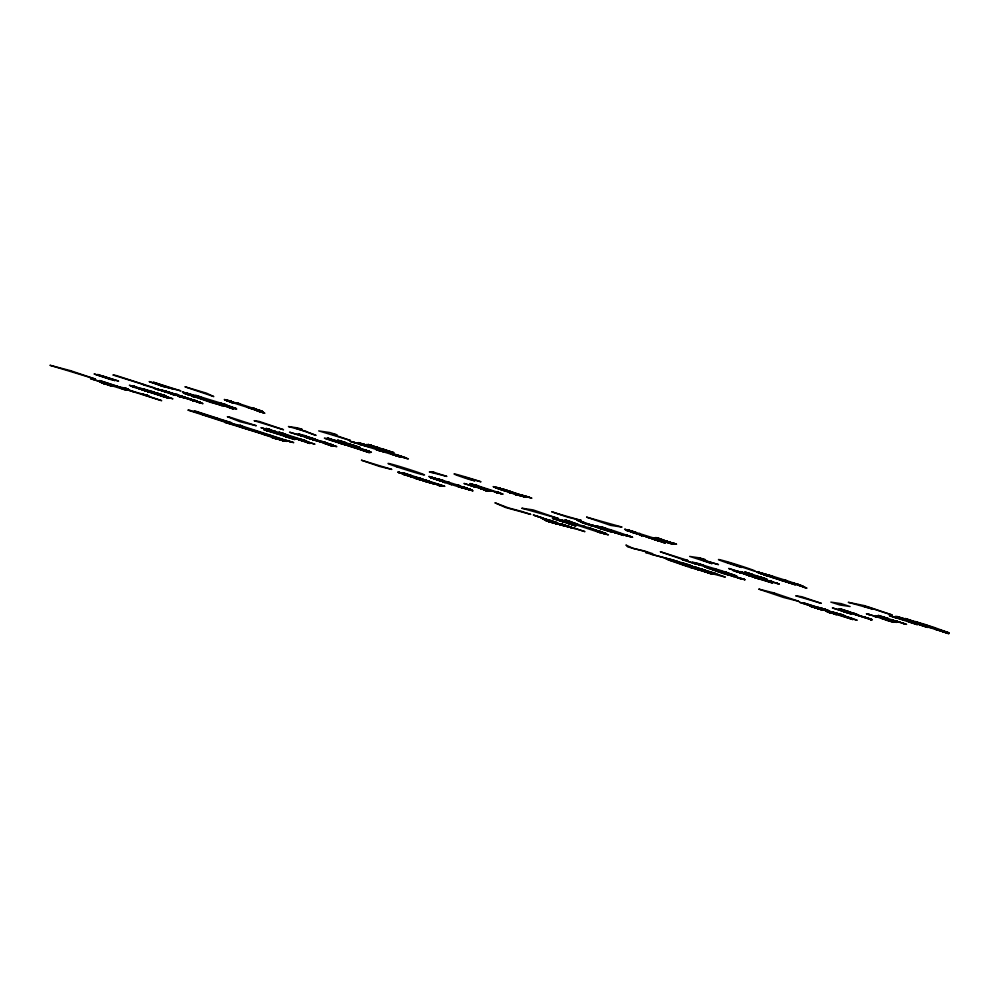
<?xml version="1.0" encoding="UTF-8"?>
<svg xmlns="http://www.w3.org/2000/svg" width="999" height="999" viewBox="0 0 999 999"><rect width="100%" height="100%" fill="white"/><g stroke="black" fill="none" stroke-linecap="round" stroke-linejoin="round"><path stroke-width="1.5" d="M477.185 486.538L475.911 486.176C479.807 487.337 471.965 484.84 475.661 486.038M715.858 568.881L714.61 568.668M554.045 523.089L551.61 522.215L556.793 523.826M302.834 440.547L314.947 444.218L302.672 440.334M573.938 524.687L574.662 524.937L568.656 523.089L575.387 525.074L570.129 523.301L572.577 524.075M489.123 490.159L477.697 486.588L485.814 488.961M294.518 438.598L296.316 439.21L288.361 436.65M655.581 539.647L650.449 538.086L659.203 541.196M770.291 576.161L773.201 576.972L769.829 575.923M283.479 440.509L280.894 439.498M585.364 523.326L582.567 522.415M885.888 618.269L882.929 617.27M928.146 627.185L938.523 630.232C927.547 627.16 949.35 633.116 933.328 628.109L936.862 629.158L921.89 625.124L925.174 626.236M799.637 585.464L804.919 587.424L804.183 587.25M760.813 572.764L765.734 574.45M704.283 571.341L712.15 573.588L708.691 572.489M468.831 488.986L470.404 489.473L458.828 485.589L459.902 485.926M842.319 609.502L849.812 612.2M572.015 524.737L576.011 526.048L552.385 518.419L567.257 522.702L560.339 520.516M545.217 519.193L541.458 518.019L548.863 520.479L544.28 519.143M161.463 395.005L157.979 393.893M598.913 531.156L602.085 532.155L593.169 529.37L605.669 533.828L602.347 532.704M820.216 608.166L803.071 602.734L829.395 611.188L824.912 609.627L826.872 610.364M140.884 389.123L149.738 392.045L136.763 387.937L146.89 391.208M564.522 521.965L562.662 521.366M819.48 609.228L810.364 606.268L814.697 607.554C798.938 602.047 824.999 610.614 811.25 606.243M522.077 495.242L525.699 496.378C522.027 494.955 526.598 496.441 524.525 495.891M754.782 576.51L749.912 575.274L762 578.995L761.226 578.733M551.573 521.628L552.922 522.165M673.176 560.801L665.509 558.491L684.265 565.147L683.616 564.897C687.911 566.021 677.384 562.787 683.141 564.61M556.418 523.426L552.809 522.34L554.158 522.914M849.575 612.399L865.846 617.769L850.349 612.325M558.903 524.125L563.124 525.561L559.727 524.35M199.138 402.023L190.747 399.076M770.629 575.911L765.384 574.637L781.63 579.857M464.21 487.3L466.658 488.199M158.566 394.568L156.443 393.981L161.501 395.567L159.103 394.842M177.61 395.03L180.869 396.241L178.247 395.442M713.823 569.33L718.518 570.978L699.687 564.997M514.647 494.193C519.855 495.829 513.986 493.581 515.047 494.23M144.88 385.015L143.169 384.765L154.795 388.261A28.447 0.987 17.5 0 0 155.494 388.249L116.458 375.612A28.447 0.987 17.5 0 0 114.46 375.199L112.912 374.975L144.942 384.977M343.519 442.282L341.196 441.321L345.417 442.619L337.475 440.097L343.943 442.045M340.609 442.882L349.975 445.217L348.139 444.53M488.211 489.96L491.121 490.909L486.138 489.36L488.761 490.259M220.866 404.757L212.138 402.048L229.957 407.43M565.734 521.253L574.163 523.726L567.569 521.565L569.18 522.152M525.312 496.416L526.348 496.715L522.127 495.492L526.873 497.09L524.038 496.403L524.7 496.615M761.201 578.571L763.124 579.158M559.078 514.085L581.393 520.491L567.732 517.207L551.71 511.775L559.103 514.123M682.292 559.665L687.886 560.427L660.289 551.735L695.841 564.023L682.317 559.715M279.533 433.666L276.411 432.542L279.545 433.329M99.326 375.624L94.081 373.951L110.14 379.383L115.072 380.607L102.885 376.198L118.606 381.118L97.615 374.475L109.803 378.933L99.351 375.674M428.459 481.356L431.093 482.117L426.223 480.544M283.654 434.565L287.1 435.664L280.269 433.504M748.251 573.626L751.473 574.837L746.29 573.426M435.851 479.07L437.013 479.383L434.565 478.671M742.07 572.402L739.947 571.578L745.092 573.214L737.874 571.378L746.765 574.537L743.431 573.513L746.203 574.125M128.197 390.209L124.326 389.036L130.045 390.259L123.414 388.136L127.897 389.348L126.261 388.848M168.681 391.97L172.178 393.306L168.219 392.02M248.102 407.367L249.026 407.692L246.703 406.98L252.235 408.891L249.725 408.054M848.101 611.588L845.591 610.614L850.161 612.087L843.905 610.327L845.191 610.751M281.318 439.535L241.933 426.76L239.822 426.136L242.607 427.21L224.75 422.315L264.66 434.727M253.384 408.179L255.794 408.991L252.51 408.054L260.514 410.714L236.251 402.709L237.575 403.259M541.458 517.919L544.005 518.706M469.842 489.435L466.645 488.548L467.744 488.948M458.379 485.227L459.428 485.626L441.57 480.019L443.968 480.781M696.765 568.531L695.304 568.219L696.89 568.781M431.268 477.26L428.833 476.436L436.338 478.883L433.279 477.747L435.701 478.558M834.277 612.699L835.351 612.999M846.365 612.437L845.366 612.187L846.628 612.587M358.703 444.068L360.389 444.592L358.579 444.093M125.175 388.786C124.75 389.061 131.918 390.996 125.237 389.086L134.465 392.033L132.842 391.483M725.286 572.727L723.863 572.227L734.864 576.011L727.634 573.813L728.433 574.05M296.241 438.873L291.109 437.4L299.2 439.56L287.412 435.989L295.492 438.923M628.92 530.656L628.196 530.382M573.726 528.134C578.196 529.77 563.349 524.887 571.79 527.872L570.541 527.497M564.035 525.399L568.443 526.835M410.052 475.399L411.95 475.949L409.365 475.124M487.837 490.447L481.418 488.424L485.089 489.51M342.158 442.869L340.859 442.507M116.933 386.001L117.707 386.351L99.6 380.544L125.637 389.298M743.231 572.839L755.768 576.673L752.771 575.636L754.657 576.186M348.102 444.455L344.118 443.119L349.213 444.692M574.7 528.384L573.438 527.934L584.939 531.63L563.399 524.762L564.947 525.162M147.303 390.259L152.173 392.27L147.365 390.896C148.814 389.922 138.024 387.924 143.406 389.135M555.968 523.351L555.207 523.164M708.703 573.014L712.125 574.175L695.167 568.606L704.982 570.879M413.986 476.785L414.56 477.023C408.404 475.287 421.953 479.37 415.459 477.297M515.784 494.592L524.175 496.79L503.259 490.072L504.707 490.571M889.797 620.004L889.185 619.742C898.426 622.639 894.068 620.804 895.928 621.665M391.208 452.922L402.085 456.568L398.763 455.532M416.695 478.746L418.094 479.058L415.434 478.396L419.842 479.82L418.968 479.458M831.131 611.788L833.129 612.387M739.385 572.265L738.511 571.977L741.957 573.001L735.626 571.128L737.811 571.803M217.807 404.008L222.477 405.407L221.778 405.157M308.991 438.111L312.587 439.135L310.714 438.561M253.534 408.379L255.107 408.816M568.781 521.203L570.204 521.528L565.496 520.067L577.809 524.213L570.916 522.34M156.381 389.086L157.667 389.598L154.458 388.486L169.793 392.932L157.343 389.036L163.249 390.896M313.137 438.536L315.672 439.348L309.877 437.787L317.42 440.222L305.132 436.6L314.323 439.597L310.552 438.436M844.605 610.651L845.154 610.839M886.3 619.73L885.189 619.405L890.946 621.266L871.553 615.184M750.037 575.112L748.076 574.413L751.073 575.486M258.017 410.614L256.543 410.189L259.678 411.388M500.699 489.123L496.116 487.887L502.16 489.71L498.576 488.786M657.717 539.622L658.104 539.81M144.38 389.448L146.204 390.109L145.542 389.922M741.445 578.583L745.129 579.832L737.637 577.559L742.719 578.945M661.488 541.158C646.765 535.951 666.458 542.544 659.19 540.272M832.854 612.35L835.239 613.149L830.956 611.912L852.122 618.443L835.526 612.999M549.3 521.091L544.917 519.83L548.913 521.041M852.072 613.061L844.405 610.751L850.511 613.149L847.427 612.3M592.419 525.124L602.422 528.334L589.035 524.388C586.763 523.763 598.776 527.872 601.86 529.195L600.349 528.733L610.876 531.818L586.388 523.926M824.537 609.69L820.766 608.678L837.174 613.561L836.338 613.274M566.146 525.736L568.481 526.436L561.663 524.163L564.885 524.999M843.231 610.327L839.922 609.378L845.166 611.263L838.86 609.39L840.471 610.052M567.307 526.348L570.479 527.347M224.425 404.32L219.83 403.109L225.674 404.595L195.604 395.342L197.502 395.991M286.501 434.84L284.453 434.278M892.981 621.153L891.583 620.629L892.944 621.166C877.334 615.459 904.257 625.998 894.205 621.003L892.794 620.529L898.638 622.34L895.254 621.253M404.92 457.842L408.404 458.903L397.265 455.819M485.901 489.872L484.365 489.46L488.948 490.971L479.995 488.111L486.501 490.284L480.806 488.461L481.406 488.673M444.255 482.33L444.905 482.492L442.532 481.718L445.392 482.455L438.998 480.432C448.651 483.379 430.207 477.709 437.724 479.882M659.24 540.484L662.612 541.346L660.152 540.571M549.15 520.891L543.244 519.23L549.687 520.904L548.389 520.479M820.466 608.054L819.867 607.842L822.851 608.728L819.742 607.679L829.582 610.938L828.521 610.639M505.531 490.509L503.946 490.047L507.617 491.246L502.784 489.61L509.253 491.52L504.895 490.034L505.993 490.484M458.279 485.364C453.446 484.028 462.45 486.463 460.002 485.889M367.257 446.116L364.123 445.005L366.396 445.716M479.957 487.5L478.096 486.925M736.051 570.941L728.671 568.468L749.05 574.812M745.341 574.275L746.74 574.675M274.063 437.824L272.902 437.537L278.296 439.223L265.222 435.089M796.84 584.028L798.8 584.615L798.014 584.427M199.75 402.572L194.867 401.061L201.923 403.184L199.088 402.572M329.47 438.898L335.926 440.859L327.934 438.161L329.27 438.524M154.333 392.033L133.978 386.513M497.152 488.299L504.07 490.534L502.447 490.059M436.925 479.745L438.161 480.144M473.002 484.765L470.991 484.078L477.01 485.876L469.93 483.553L477.522 485.826C470.254 483.379 483.991 488.136 476.523 485.389L499.787 492.932L495.841 491.77L498.326 492.457M406.343 475.037L417.27 478.246L414.797 477.497M135.452 387.387L131.518 386.263L132.467 386.576M147.74 391.67L160.864 395.592L157.53 394.493M366.633 445.067L368.082 445.467M366.221 451.086L366.645 451.286M168.082 392.507L175.712 395.417L171.016 393.818L174.937 394.368L171.84 393.294L177.884 394.78L185.414 397.827L182.442 396.978L185.252 397.939L183.629 397.44M614.198 532.13L617.557 533.204L612.649 531.668C621.378 534.59 606.668 529.77 611.363 531.381M701.435 565.134L692.22 562.15L693.893 562.774M310.077 438.773C313.424 439.91 304.021 436.888 305.394 437.262M499.675 488.761L500.412 488.986L497.34 488.249M440.796 479.995L435.114 478.396M398.726 472.415C394.43 471.191 408.666 475.037 404.857 474.225L411.263 476.198L407.654 475.024L409.228 475.424M563.898 521.278L568.656 522.827L566.995 522.377C572.939 524.425 554.233 518.156 563.586 521.341M365.547 444.892L358.254 442.594L391.358 452.809L386.176 451.323L390.497 452.784M498.838 488.099L497.227 487.537L505.157 489.997M582.267 522.265L584.415 522.889L579.295 521.253L586.188 523.626M351.198 445.641L350.137 445.392L354.982 447.028L348.663 445.079L362.125 449.075L361.276 448.926M406.805 475.087L398.601 472.502L403.671 474.001L399.725 472.777M542.007 517.944L543.131 518.231L539.822 517.145L541.396 517.607L540.709 517.382M168.781 392.37L164.535 390.809L166.87 391.82M664.984 541.52L662.886 540.784M883.828 618.156L875.174 615.921L878.833 616.97M508.928 492.345L509.677 492.507L509.053 492.257M571.628 523.701L575.074 524.837L573.426 524.275M600.387 532.005C594.792 530.244 609.914 535.114 599.75 531.618M343.569 444.205L344.78 444.518L337.612 442.12M268.943 429.408L270.617 429.77L266.034 428.384L288.087 435.814L282.567 433.778L287.575 435.289L285.052 434.615L286.638 434.977M270.155 435.514L231.568 423.551L241.558 425.711L242.357 425.999L239.872 425.324L286.076 440.284C284.078 439.373 293.519 442.732 290.209 441.708M520.329 495.591L518.331 494.992L519.98 495.529M431.243 482.654L434.053 483.553L430.644 482.38L437 484.403L436.226 484.14M667.357 541.77L668.506 542.22L663.186 540.771M537.862 516.545L540.434 517.357M275.437 432.43L273.451 431.705L281.98 434.69L279.021 433.716M507.23 490.746L508.229 491.046M561.426 524.413L562.799 524.762M547.702 520.791L546.441 520.404L550.449 521.903L545.841 520.579L554.045 523.189M258.741 410.801L259.815 411.076L255.195 409.553L258.429 410.302M160.34 395.629L161.051 395.929M416.121 478.471L403.571 474.475L406.518 475.324M700.749 569.455L694.305 567.669L705.032 570.429L700.037 568.893L701.023 569.23M229.82 401.074L232.942 402.06L228.858 400.624L231.356 401.373L230.532 401.136M250.749 408.366L248.476 407.592M256.718 410.102L258.304 410.864C253.821 409.415 265.834 413.424 258.441 410.989L258.928 411.138M229.932 401.798L251.211 408.566M653.733 539.06L654.545 539.635L646.778 536.913M338.736 441.258L343.356 442.769L340.572 441.783M497.977 488.161C502.26 489.51 496.316 487.612 498.226 488.311M434.39 478.833L435.502 479.083M466.208 488.074L464.373 487.512M582.854 526.023L585.439 526.785L582.342 525.936M713.661 569.705L714.41 570.154L712.399 569.505L726.211 573.251L717.607 570.104L716.932 569.967L719.317 570.829L715.559 569.78L720.803 571.54L706.643 567.719L724.65 574.038L736.088 576.773C731.468 575.449 749.225 580.894 743.293 579.02M740.134 578.683L741.32 578.995L715.434 570.654L729.295 575.012L723.825 573.014M162.25 395.129L172.902 398.838L155.295 392.969L166.184 396.116L160.814 394.393L165.135 395.629L164.111 395.254L156.219 392.882L168.294 397.54M498.538 488.586L498.201 488.461M767.806 575.362L757.217 572.265L767.507 575.012L766.383 574.7M757.442 578.458L772.776 583.079L760.289 578.933L764.585 580.157L760.664 578.908L761.463 579.133M841.42 610.426L838.173 609.427L842.794 610.913L832.367 607.929L850.311 613.598L849.649 613.473M182.555 396.615L181.518 396.328L188.112 398.339L184.315 397.19M93.619 379.608L107.555 384.315L102.647 382.854L106.031 383.978L105.057 383.741M436.688 478.858L431.993 477.385L432.992 477.709M663.299 542.42L659.115 540.958M899.824 618.319L899.175 618.156L904.869 620.317L891.895 616.308L893.044 616.658M894.542 621.39L890.184 619.929L893.705 621.028M230.619 401.698L229.308 401.286M158.204 394.543L156.194 394.043L158.029 394.33M306.705 436.351L298.102 433.753L305.781 436.6L300.949 434.977L303.659 435.976M324.712 442.457L328.496 443.631L315.197 439.61L325.786 442.532L322.202 441.57L324.413 442.295M486.038 490.571L486.838 490.821L484.34 489.997L488.236 491.108L473.501 486.263M433.903 478.546C446.428 482.567 423.626 475.324 433.578 478.484M400.487 472.964L397.902 472.077L401.86 473.264L399.188 472.315L400.237 472.727M765.721 574.949L764.048 574.4M542.557 518.219C538.061 516.745 547.789 519.78 542.27 518.081M147.914 391.046L140.871 388.561L145.879 390.134L143.731 389.548L144.843 389.847M474.762 486.213C478.683 487.425 469.305 484.428 473.301 485.801M501.336 493.781L502.472 494.093L499.25 493.081M432.08 477.959L429.782 477.222L432.579 478.059M405.332 474.775L404.832 474.65C411.051 476.648 400.025 473.251 405.631 475.037M738.199 572.265L735.938 571.54M842.607 610.714L843.593 610.988L841.183 610.264M255.794 409.14L256.606 409.428M398.501 455.519C392.157 453.708 411.463 459.827 399.975 456.118L405.744 457.792L400.774 456.281M99.213 381.431L114.748 386.076M502.372 490.084L515.347 494.418M682.255 564.073L681.505 563.886L685.664 565.297L683.741 564.722M847.09 611.975C842.794 610.576 853.296 613.861 848.825 612.487M179.82 396.64L185.152 398.027L178.434 396.303L179.995 396.853M133.516 386.838L165.322 397.277L161.576 395.941L163.649 396.591M168.469 397.652L169.343 397.989L162.213 395.879L169.493 398.214L162.987 396.278L167.532 397.889L165.11 397.103M362.325 449.962L362.974 450.124L347.44 445.542L369.48 452.709L361.288 449.837L367.994 451.748L364.672 450.774L365.622 451.086M474.687 486.725L473.801 486.401M631.156 531.181L631.043 531.093M224.263 404.408L236.313 408.566L235.289 408.254M217.507 403.384C205.494 399.987 232.055 408.429 216.209 403.596L218.344 404.383L188.636 394.493L191.845 395.554L190.372 395.117M132.979 386.988L135.215 387.612M369.218 451.773L369.867 451.935L363.524 449.887L365.297 450.424M573.426 524.625L574.175 524.825L570.329 523.538M678.858 562.362L690.446 565.334L687.986 564.572M846.653 611.713C841.895 610.127 855.394 616.008 850.361 613.698M192.982 396.266L191.608 395.916L196.154 397.365L191.721 396.141L192.832 396.553M352.01 445.504L350.924 445.242L369.443 451.386L368.519 451.111M360.914 448.938L355.244 447.327C349.775 445.504 363.386 449.637 362.687 449.725L354.021 447.227L359.265 448.863M309.615 438.686C315.359 440.821 303.684 436.538 311.651 439.198M282.655 433.291L283.316 433.466L278.796 432.105L306.905 441.121L301.198 439.398L302.772 439.872M603.109 527.41C608.878 529.333 609.178 529.22 614.76 531.068L632.092 537.037L628.583 535.889M227.984 400.861L224.75 399.875L229.433 401.136M495.317 491.983L501.56 493.768M745.254 573.813L744.605 573.638L747.751 574.7M198.339 402.247L197.627 402.085L200.012 402.909M496.565 491.895L500.099 492.907L498.613 492.495M432.28 478.071L433.254 478.346M636.351 533.528L636.962 533.691L629.395 531.181M464.735 487.512L465.309 487.624M765.659 575.224L764.06 574.8L767.707 575.911L763.611 574.75L784.365 581.281L780.968 580.069C786.9 582.005 778.721 579.07 781.518 580.132M709.165 572.964L707.454 572.502L725.324 577.11L713.511 572.714L712.687 572.489L715.122 573.414L710.726 572.102L717.02 574.313L706.455 571.59L708.303 572.265M844.979 611.438L848.513 612.762L847.289 612.387M229.832 407.167L229.046 406.955L233.017 408.291L211.101 402.522L183.441 392.882L188.349 394.23L186.214 393.444M487.849 490.072C473.651 485.564 493.931 492.195 485.726 489.61M464.81 487.637L462.749 486.975L465.284 487.762M468.019 488.798L472.077 490.234L471.016 489.897M605.419 534.178L606.068 534.353L602.147 533.004L608.416 534.865L598.476 531.668L601.623 532.542M746.902 572.839L745.379 572.365L747.714 573.076M537.599 516.408L538.399 516.67L533.279 514.985L546.715 519.517L543.643 518.668M183.017 397.315C184.603 398.364 178.459 395.654 182.792 397.177M359.066 448.688L359.815 448.888L357.692 448.301L358.703 448.626M300.512 440.347C293.943 438.361 306.393 442.008 301.086 440.347M663.186 539.935L663.836 540.122L661.825 539.597L675.624 544.13L665.309 540.809L667.257 541.47M646.403 536.725L645.354 536.451L648.401 537.287L632.392 532.43L636.301 533.578M469.717 489.335L471.978 490.084L469.155 489.26M467.644 488.948L469.742 489.635L466.158 488.511L470.541 489.972L469.08 489.51M608.641 529.72L613.423 531.131L608.803 530.019M613.436 531.768L612.774 531.593L614.397 532.08M785.639 580.207L785.014 580.044L801.573 585.651L800.599 585.389M566.608 526.111L567.157 526.386M912.674 622.764L913.473 622.976L909.165 621.728L910.376 622.065M192.607 395.554L202.909 399.026L200.15 398.064L201.074 398.439M666.121 541.271L665.459 541.096L669.755 542.307L667.082 541.583M619.255 533.416L618.556 533.166L621.79 533.99L620.516 533.766M591.445 528.608L592.132 528.808L588.011 527.46L590.072 528.134M753.92 576.161L753.196 575.961L754.857 576.473M569.305 527.072L572.315 527.934L569.23 526.885M725.299 572.577L721.79 571.49L736.163 576.136L723.738 572.739L727.309 574.013L724.6 573.139M370.804 445.379L367.944 444.38L394.043 452.684L385.602 450.137C391.895 452.422 379.058 447.964 382.879 449.375M373.638 446.903L369.218 445.616L374.55 447.377L368.943 445.616M336.326 440.721L335.552 440.509L339.997 441.895L327.222 438.161L330.457 439.285M522.889 496.241C529.645 498.426 520.279 495.217 522.552 496.266M649.5 537.749L647.215 537.137L649.625 537.887M434.777 478.658C428.159 476.436 430.219 477.197 433.803 478.284M428.184 481.93L434.09 484.14L430.457 482.654M552.559 522.589L555.956 523.676L553.259 522.852M230.17 401.923L231.631 402.073L229.782 401.511M251.286 408.304L256.094 409.765L251.935 408.429L253.496 408.991M259.365 411.338L262.862 412.512L258.966 411.476M168.519 392.182L169.643 392.482L161.488 389.96L166.209 391.67M627.534 530.444L625.424 529.907L634.59 532.854L625.736 530.144L629.095 531.143M565.559 520.292L568.119 521.091M751.822 574.525C756.743 575.799 744.642 572.39 748.888 573.763M550.424 520.966L551.685 521.49M228.546 401.161L225.949 400.387M232.792 402.759L226.511 400.474M327.522 444.18L332.792 446.228L328.396 444.705L332.679 445.966L331.281 445.504M409.777 475.649L411.725 475.974M552.147 521.678L554.87 522.602L552.647 521.878M886.375 620.167L887.199 620.379L885.451 619.904L893.68 622.34L885.289 619.517M226.461 400.237L228.459 400.861L224.288 399.513L228.222 400.636M373.127 447.302L384.028 450.287L377.272 448.076L382.417 449.65M436.563 479.32L437.712 479.67L435.951 479.133M592.494 525.349L579.108 520.691C588.886 523.988 567.657 517.307 581.468 521.703M610.564 531.168C608.066 530.494 615.384 532.629 612.25 531.743M415.047 477.41L417.907 478.334L412.862 476.685L413.873 476.973M442.644 485.551L424.313 479.732L426.923 480.581L425.811 480.282M602.047 532.367L604.607 533.029L601.41 532.055L606.018 533.566L601.323 532.192M761.775 579.095L762.549 579.308L761.001 578.796M546.628 519.592L547.44 519.805L544.293 518.856M549.762 521.066L543.181 518.881L543.881 519.118M831.093 612.1L829.145 611.538L853.009 619.58L833.428 613.511L836.188 614.46L834.115 613.886M258.516 410.127L257.43 409.815L263.399 411.975L258.229 410.289M155.969 388.886L173.539 394.68L172.44 394.243M339.435 441.908L338.574 441.658L341.421 442.569M505.007 490.609L507.417 491.296M145.454 395.142L146.241 395.354C134.64 391.945 151.186 396.853 144.118 394.905L161.676 400.674L117.67 386.8M437.587 479.882L432.867 478.434L433.728 478.633M437.924 480.032L437.325 479.72M744.979 572.951L744.18 572.727L748.164 574.025M747.377 575.049L752.272 576.698L746.64 574.762M565.184 525.586C566.97 526.073 561.201 524.188 565.059 525.424M842.145 610.963L841.895 610.426C837.012 608.878 842.382 610.789 841.608 610.439M259.515 410.614C250.986 407.879 268.356 413.261 260.102 410.776M339.672 442.357L336.276 441.496L343.718 443.693L342.707 443.381M157.043 394.018L156.269 393.793L159.615 394.817L146.241 390.746M488.386 490.434L489.035 490.621L488.012 490.209M485.739 490.209L481.143 488.798M655.007 539.36L654.245 539.148L660.963 541.271L655.956 539.585L656.867 539.872M283.841 434.028C274.213 431.081 287.899 435.314 281.768 433.029M277.909 433.241C287.275 436.263 268.631 430.282 274.887 432.317M438.111 480.032L439.21 480.382L438.436 480.169M627.322 535.389C629.595 536.038 623.751 534.178 627.222 535.239M411.288 476.598L413.673 477.385L407.967 475.512M746.69 572.639L744.655 571.965L751.972 574.3L747.19 572.852M273.926 437.949L272.939 437.662L276.149 438.861L271.828 437.487L283.953 441.009L277.635 438.873L282.692 440.509M572.115 524.675L574.462 525.437L567.132 522.989L571.066 524.025L570.317 523.763M760.276 578.721L753.895 575.811M553.496 522.539L555.619 523.176M230.095 401.348L227.897 400.699L228.659 400.961M352.185 445.304L353.072 445.566L351.586 444.967M507.917 490.796L506.568 490.222L527.185 497.352L522.902 495.966L524.125 496.403M500.012 489.26L500.961 489.572M662.861 540.109L661.176 539.585L663.761 540.409L658.953 538.936L661.625 539.847M93.357 379.583L90.422 378.609L98.501 380.969M742.994 572.477L745.554 573.301M547.814 520.367L546.503 519.992M883.615 617.27L882.979 617.082L885.564 617.944M549.213 521.49L546.441 520.679L547.115 520.904M699.75 564.897C693.431 563.161 704.47 566.271 699.263 564.622M875.848 616.296L874.799 615.908L876.735 616.533M732.866 575.624L728.895 574.525L732.567 575.836M185.752 393.831C178.846 391.608 189.435 394.917 186.526 393.906M303.796 436.113L304.47 436.301L303.421 435.939M796.815 584.19L793.206 583.116L803.159 586.376L796.128 584.078L797.514 584.465M625.661 535.439L630.219 536.625M407.742 474.912L408.254 475.024M437.225 484.403L437.962 484.615L431.518 482.48L438.486 484.54L437.337 484.215M553.521 521.928L556.218 522.852L552.534 521.703M551.198 521.778L550.212 521.54L553.796 522.564L549.949 521.203L552.934 521.928M549.363 520.866L550.374 521.216L546.815 520.541L548.001 521.066M844.555 611.688L847.714 612.712L843.343 611.251L851.772 613.349L847.664 612.062L848.263 612.275M230.557 408.116L232.118 408.541L227.485 406.98L234.191 408.916L232.567 408.341M343.544 442.669L354.17 445.766L350.262 444.418L352.347 445.092M475.561 486.6L478.646 487.549L474.762 486.351M239.822 426.623L237.837 425.999L282.317 440.159L286.938 441.408L281.518 439.373L293.731 442.632L288.961 441.046L289.623 441.608M761.151 578.97L757.642 577.884L760.127 578.533M548.663 520.916L544.53 519.505L546.166 519.805M842.02 609.465L840.858 609.09L845.716 610.689M675.386 561.101C678.845 561.987 670.541 559.877 675.187 561.338L668.406 559.14L673.051 560.676M830.756 612.499C833.341 613.211 826.785 611.263 829.582 612.175M261.001 411.875L264.872 413.249L257.068 410.801L258.341 411.151M343.718 443.469L344.667 443.743L337.974 441.608L341.134 442.532M133.666 386.338L132.817 386.089L142.358 389.285C134.703 387.05 145.979 390.484 144.905 390.272L145.517 390.484M657.742 540.596L655.444 539.835L657.23 540.384M759.702 573.126L758.903 572.889L766.558 575.287L760.926 573.726L762.037 574.113M767.12 575.599L769.205 576.286L766.258 575.337M568.556 522.04L572.002 523.126L569.905 522.315M750.311 575.911L751.26 576.148L736.013 571.353L738.124 571.977M699.899 564.635L701.785 565.109L693.781 562.587M864.285 616.97L871.278 619.23L870.479 619.005M258.204 410.077C263.636 411.688 253.284 408.678 257.767 410.089M253.796 409.19C250.349 408.454 255.532 409.902 260.177 411.825M221.716 404.82C218.694 404.021 228.796 407.105 222.677 405.369L234.49 408.216M475.711 486.301L474.525 485.914L481.331 488.061L477.959 486.838M487.112 490.072L484.84 489.473M803.92 587.287L806.967 588.149L787.412 581.705L791.295 582.829M407.467 474.887L405.507 474.225L408.341 475.149M748.351 575.399L746.802 574.9L758.179 578.159L752.309 576.411L755.044 577.31M409.353 475.849L410.139 476.086L409.39 475.749M411.476 476.723L405.656 474.637L409.091 475.711M674.937 560.876L672.552 560.139L677.472 561.563L670.779 559.44L687.911 564.472M220.18 404.845L218.082 404.183M521.728 495.079L529.145 497.202M197.477 401.935L199.051 402.422M657.866 539.423C655.107 538.611 661.213 540.534 658.353 539.685M473.451 486.113L476.473 487.012L472.39 485.676L476.998 487.075L475.911 486.763M143.681 389.36L144.568 389.622M311.763 439.073L313.311 439.572L305.844 437.362M328.509 444.43L329.445 444.68L316.171 440.696M766.495 575.461L761.163 573.688M582.642 522.502L580.806 521.94L587.424 524.15L582.817 522.839L585.864 523.701M630.881 536.775L632.654 537.337L629.12 536.188M463.049 487.799L462.437 487.624L463.548 487.974M760.851 578.821L762.861 579.52L762.075 579.245M564.223 521.253L569.28 522.839L567.857 522.402M567.807 522.277L563.199 520.866L568.681 522.527L559.452 519.492L568.419 522.29L565.584 521.416M271.878 436.201L240.309 427.035M279.857 438.798L269.118 435.264L270.304 435.651M551.46 521.74L550.486 521.478L551.96 522.002M548.763 521.216L550.961 521.878L548.364 521.041M840.259 610.027L840.896 610.214M825.511 610.501L824.899 610.289L829.657 611.937M834.09 613.798L827.135 611.7L831.018 612.774L829.869 612.375M229.857 401.673L231.706 402.235L228.584 401.286L233.279 402.959L232.617 402.747M372.627 446.341C368.893 445.304 385.289 450.412 374.413 447.09M368.581 446.091L370.117 446.528L365.509 445.017M231.88 407.38L230.769 407.043L234.99 408.254L228.122 406.056L236.751 409.016L230.357 407.03M232.118 408.404L233.204 408.728L230.944 407.967M348.114 444.18L343.319 442.532M477.285 486.675C476.223 486.513 482.979 488.723 477.322 486.813M475.849 486.875L477.035 487.262L475.174 486.713M761.076 573.276L758.803 572.627L761.475 573.676M771.752 576.997L773.451 577.559L769.467 576.273C773.763 577.497 764.422 574.65 769.455 576.036L767.869 575.486M585.164 523.376L581.805 522.427L585.976 523.676M626.873 535.551C624.837 535.064 633.441 537.787 627.21 535.714M912.649 621.378L910.564 620.766L919.854 624L911.313 621.44M923.138 625.911L921.328 625.324L927.884 627.434L923.151 626.011C924.525 625.911 911.8 622.489 920.466 624.825L915.871 623.326L919.567 624.4L918.593 624.063M761.088 578.608C758.091 577.722 768.006 580.719 762.999 579.02L777.522 583.478L754.382 576.473M748.401 575.337L749.337 575.624M881.618 617.532L877.971 616.371M697.752 568.756L699.824 569.43L696.465 568.356M258.029 409.877L259.915 410.464L259.178 410.327M256.306 410.339L254.458 409.79L256.843 410.552M502.497 489.335L503.921 489.672L493.131 486.6L501.798 489.26L495.417 487.237L497.477 487.949M497.24 488.124L498.951 488.536M303.384 430.681L288.449 426.536L297.702 427.909L302.185 429.358L296.765 428.559L316.121 435.314A39.698 1.386 17.5 0 1 315.347 435.252L306.006 431.506M656.867 537.999L662.537 539.685M163.699 391.308L167.133 392.245L164.835 391.508M497.827 492.719L497.065 492.495L499.213 493.181L497.964 492.807M303.921 435.801L306.83 436.763L301.136 435.302M326.685 443.681L328.209 444.155L324.101 442.869L336.838 446.628L321.853 442.095L323.002 442.27C320.879 441.408 308.154 438.686 316.183 440.571C321.715 442.182 312.587 439.398 315.484 440.334M785.389 581.53L795.429 584.865L787.437 582.217M947.015 632.642L948.95 633.204L941.582 631.056M892.919 616.708L896.54 618.031L889.31 615.621L917.469 624.7L909.14 621.828L914.872 623.563L909.315 621.603L910.451 622.015M104.82 383.916L103.372 383.504L112.837 386.338L107.555 384.94M890.221 620.741C893.768 621.965 884.702 618.905 887.499 619.929M870.953 619.243L872.052 619.58L866.67 617.844L868.343 618.344M229.458 401.261L230.082 401.448L229.32 401.173M258.167 410.577L256.793 410.202M229.083 406.106C214.148 401.586 233.054 407.317 229.121 405.856M505.319 490.097L506.006 490.297L502.797 489.148L506.443 490.359L502.572 488.986L510.127 491.408L509.265 491.171M344.468 442.27L359.927 447.39L352.222 444.942L356.531 446.403L354.345 445.754M340.871 441.695L339.835 441.383L344.942 442.957L342.42 441.933M338.074 442.32L345.092 444.43L341.458 443.231M183.004 396.953C180.469 396.191 188.411 398.713 185.439 397.689L194.418 400.986L190.747 399.737L194.193 400.786L191.945 400.087M190.572 399.35L189.785 399.113L191.396 399.65C189.31 397.702 194.58 400.399 184.365 397.103M657.454 540.334C652.335 538.848 664.185 542.395 658.291 540.521M178.534 395.929L176.099 394.967L179.645 396.079L174.825 394.68L202.997 403.658L199.163 402.51M762.125 573.651L756.081 571.653L764.447 574.437L762.15 573.776M771.703 577.035L770.604 576.735L786.45 582.105M327.222 443.981L325.499 443.394L326.91 443.818M907.442 620.017L908.878 620.454M162.013 395.529L160.015 394.855L165.21 396.503L160.926 395.267L162.2 395.704M433.017 477.897L431.393 477.385L436.039 478.921L432.255 477.747M459.053 486.913L460.314 487.337L443.469 482.105L444.056 482.342M750.087 575.187L739.685 571.79L741.645 572.627M746.353 574.5L749.075 575.387L745.616 574.437M127.123 389.26L128.671 389.71L124.788 388.399C132.168 389.96 119.743 386.613 125.886 388.511M890.721 620.254L892.906 620.953M884.939 619.68L885.676 619.904M698.751 564.535L694.455 563.261L700.674 565.134L695.679 563.374L699.238 564.497M543.206 518.743L541.758 518.306L548.563 520.479M259.54 411.238L257.779 410.577M498.513 488.436L496.565 487.849L497.789 488.211M631.892 531.193L628.958 530.282L659.315 539.797L652.634 537.649L656.331 538.761M662.574 540.634L660.926 540.097L664.797 541.396M654.695 539.435L665.297 543.194L663.985 542.757M475.936 486.063L478.109 486.775M199.375 402.347C205.107 403.908 191.321 399.85 197.365 401.785M305.931 436.151L303.833 435.477L313.361 438.573M945.054 632.117L947.015 632.754L942.556 631.443L948.863 633.728L937.462 630.032M910.801 621.915C918.581 624.213 906.418 620.429 909.477 621.578M911.438 622.452L912.574 622.802M466.358 488.673L465.709 488.474L469.53 489.722M468.881 489.522L466.745 488.886M757.529 578.196L753.933 577.047C763.311 579.944 750.187 575.699 756.131 577.434L755.381 577.172M886.15 617.882L878.183 615.384L900.161 622.427L895.878 620.928L899.312 622.252L897.626 621.715M885.139 618.031L888.311 618.581L886.213 617.969M549.862 520.217L557.255 522.664L548.289 519.992L551.498 521.253M552.41 521.853L554.47 522.577L552.522 521.99M846.478 612.187L844.767 611.625L845.891 611.95M869.517 618.793L867.507 618.231L870.029 618.993M677.759 562.187L676.036 561.713L681.43 563.436L667.869 559.74L686.126 566.133L688.236 566.658L685.326 565.596L694.392 567.857L687.512 565.659L693.743 567.27M820.629 609.502L822.152 609.84L818.943 608.791L826.423 610.801M256.993 410.089L258.579 410.614L257.405 410.264M628.383 530.282L627.459 529.994L629.308 530.581M480.107 487.662L477.834 486.938M759.727 572.964L760.589 573.401M198.651 402.035L197.04 401.523L200.262 402.535L199.475 402.335M899.5 617.931L896.053 616.845L905.369 619.867L900.386 618.269M941.533 630.644L939.347 629.957L949.05 632.854L932.979 626.997L916.195 622.427L922.127 624.325L920.304 623.701M908.715 621.153L909.877 621.503L906.98 620.629L908.64 621.191M945.941 632.242L942.094 630.993L947.439 632.604L939.16 630.319L944.704 631.93M158.217 394.155L153.334 392.57L155.906 393.219L154.483 392.607M431.63 477.722L436.388 479.195M467.932 488.848L468.581 489.048M885.589 618.094L886.35 618.319L884.864 617.807M267.158 429.345L273.788 431.68L262.625 428.146M569.767 523.651L566.445 522.639L568.681 523.376M551.947 521.441L552.722 521.665M870.429 619.168L869.142 618.781L871.952 619.979L854.832 614.485L863.561 617.02M553.596 522.702L556.293 523.613M826.198 610.314C823.213 609.477 830.082 611.538 826.897 610.476M257.43 410.402L259.49 411.126M379.57 450.749L380.631 451.086L376.049 449.6L400.799 457.18L397.04 455.944M498.289 488.598L500.362 489.285M164.548 386.763L173.714 389.086L153.247 382.18L180.844 390.871L160.34 385.614M190.285 394.767L183.953 392.744L185.339 393.231M630.269 531.193C638.836 533.703 619.717 527.971 627.522 530.107M799.799 585.439L797.539 584.702L804.67 586.987L800.549 585.714M304.52 436.138L305.844 436.526L299.313 434.69L303.908 436.226L301.923 435.564M747.314 573.676L750.237 574.637L745.916 573.364M469.068 489.273L471.528 490.159L468.968 489.285M132.218 386.113L129.37 385.277L140.347 388.873M890.771 620.554L888.261 620.004L892.619 621.216M889.597 620.404L892.082 621.166L885.626 618.918L893.718 621.465M410.502 475.424L411.838 475.811L406.243 474.238L410.864 475.711M731.193 574.313L736.85 576.023L729.932 573.988L730.993 574.388M408.903 475.374C413.549 476.585 400.849 472.702 407.667 474.775M500.599 489.423L501.523 489.735M232.005 407.729L233.217 408.067L224.163 405.182M331.556 439.622L332.63 439.96M331.218 439.897C325 437.899 335.252 441.121 332.655 440.222L336.139 441.233L334.815 440.859M342.844 443.306L343.931 443.643M473.489 485.014L474.65 485.402L470.342 483.966L475.499 485.564L472.44 484.727M499.438 493.081L497.689 492.594L503.059 494.155L496.915 492.082M467.282 488.648L465.047 487.987L470.566 489.86M432.292 477.934L433.241 478.271M882.616 617.519L885.077 618.294L878.845 616.395L885.401 618.556L875.349 615.621L882.217 618.019L878.958 616.945M874.587 616.108L873.363 615.696L879.907 617.432L878.895 617.07M570.941 522.415L566.783 521.103L574.238 523.164L564.622 520.054L565.397 520.329M599.25 531.168L600.574 531.605L594.755 529.957M435.539 483.853L434.652 483.578L436.351 484.115M869.38 619.043L868.331 618.706L871.39 619.692L869.829 619.243M841.832 610.814L838.498 609.627L843.631 611.238L841.882 610.664M556.168 523.151L555.194 522.877L557.155 523.538M549.862 521.603L550.936 521.965L549.6 521.565M692.856 566.908L690.646 566.258L698.139 568.231C688.348 564.997 701.985 569.418 696.465 567.469L705.194 570.304L699.762 568.668L700.998 569.068M824.612 609.964C834.252 613.361 811.937 605.819 824.437 610.289L820.703 609.128L822.202 609.59M829.332 612L826.91 611.201L830.743 612.212M258.666 410.814L260.364 411.338L259.403 411.001M369.343 446.478C374.837 448.426 361.626 443.668 364.21 444.705L361.688 443.906L370.579 447.015L360.102 443.868L362.075 444.493M506.643 490.734L508.204 491.258L506.805 490.834M626.398 529.795L624.625 529.22L626.66 529.82M341.183 441.733L339.148 441.071L343.369 442.42M658.566 540.434L659.602 540.721L658.741 540.434M658.166 540.659L659.989 541.221M303.858 430.644L305.944 431.306M332.305 439.922L326.91 438.261L336.501 441.695L324.375 438.174L326.473 438.861M764.572 574.175L765.421 574.45L760.439 572.814M327.135 439.148L343.019 444.268M496.141 492.295L497.165 492.619M599.85 527.122L600.824 527.422M749.637 574.175L746.765 573.189L747.614 573.476M302.947 435.726L299.975 434.802L301.436 435.252M334.315 445.966L331.343 445.054L335.826 446.453L334.215 445.879M886.9 618.206C892.02 619.967 874.787 614.71 883.89 617.769M432.817 478.059L429.707 477.06L431.493 477.634M889.235 620.054L888.348 619.917L891.445 621.241L887.337 619.967M133.179 386.625L131.294 386.064L132.53 386.401M410.277 475.299L403.072 472.827L423.663 479.458L417.857 477.659C420.779 478.696 424.188 479.632 421.566 479.058L414.797 476.985M842.132 610.077L843.83 610.626L839.11 609.028L841.533 609.852M869.829 619.055L871.84 619.68L868.418 618.656M553.334 523.014L551.748 522.514L553.608 523.001M227.697 400.512L229.233 401.036M229.196 401.211L229.87 401.423M368.069 446.128L366.658 445.729L368.581 446.366M665.297 541.183L655.007 537.949L661.138 539.947L656.405 538.573L659.34 539.56L657.142 538.898M341.833 441.62L339.885 441.034L341.546 441.595M766.295 574.575L767.344 574.862L766.52 574.6M342.133 441.908L345.279 442.919L343.856 442.507M907.392 619.168L913.486 621.241C907.017 618.831 929.07 626.635 915.833 621.84L916.52 622.09L915.209 621.528L926.535 624.899L937.624 629.62M164.348 386.888L162.338 386.251M761.226 573.488L763.511 574.363M762.062 573.963L762.949 574.288M360.027 449.175L361.114 449.513M902.322 619.305L899.999 618.556L904.969 620.179L902.871 619.542M474.113 486.051L473.239 485.851L473.963 486.101M487.912 490.322L483.079 488.823L484.315 489.248M481.655 488.898L480.769 488.648L484.802 489.86L481.056 488.611L482.217 488.823M617.145 532.979L619.58 533.703L612.424 531.218L626.473 535.676M894.804 621.066L892.557 620.367L897.514 622.227L895.254 621.44M328.134 444.505L326.76 444.018L329.121 444.692L323.189 442.982L331.531 445.854M877.472 616.47L875.723 615.933L878.171 617.007M467.27 488.536L464.448 487.637L467.357 488.598M570.154 522.465L566.47 521.316L568.281 521.89M847.177 611.238L847.901 611.463M848.688 611.95L849.862 612.337M279.258 433.853L275.599 432.704L278.284 433.616M289.273 437.237L291.783 437.937L283.816 435.714L289.161 437.425L284.353 436.088L286.201 436.563M845.591 610.951C848.213 611.7 841.295 609.615 844.43 610.551M291.583 438.549L294.867 439.535L263.711 429.645L269.48 431.431L266.059 430.344M552.26 521.478L554.183 522.115M562.037 524.512L561.038 524.225L564.098 525.199M553.733 522.177L549.438 520.591L550.961 521.041M562.187 524.662L564.21 525.312L563.611 525.112M144.768 394.855L142.907 394.218L149.151 396.141L145.717 395.005L148.152 395.654L146.503 395.167M830.069 612.175L832.691 612.974L828.933 611.688L833.141 612.562L831.555 612M232.08 401.885L233.004 402.16L229.508 401.011M400.137 456.293L398.189 455.694L406.68 458.416L404.695 457.842M500.249 488.561L497.027 487.574L500.149 488.648M497.639 488.299L494.58 487.287L496.503 487.899M628.496 530.744L626.835 530.244L632.03 531.843L628.958 530.831M760.239 572.839L758.903 572.439L761.987 573.401M792.232 583.041L793.631 583.516L782.542 580.132M341.333 441.595L339.398 441.009L342.932 441.97M341.97 442.045L343.069 442.382M201.873 398.526L182.268 391.82L191.958 395.704M367.32 451.436L370.704 452.472L368.419 451.773M755.494 576.273L756.705 576.61L755.806 576.311M167.944 392.12L177.859 394.705L177.048 394.493M884.652 617.919L880.831 616.745L884.34 617.507M876.747 616.371L878.208 616.845M433.616 478.346L434.652 478.746M604.732 533.903L597.315 531.593L598.876 532.167M697.327 563.673L703.408 565.334L701.748 564.772M278.259 433.728L280.532 434.503L277.135 433.491M277.21 433.404L274.688 432.555L279.295 434.253L265.996 430.257M278.559 433.753L280.607 434.39L277.497 433.429M428.983 481.58L431.63 482.367L426.773 480.894L430.169 482.042L427.847 481.331M427.272 481.193L425.649 480.656L428.159 481.468M419.368 479.445C423.751 480.869 419.63 479.47 420.816 479.707L420.03 479.532L425.661 481.281L422.652 480.531L424.3 481.056M566.57 526.261L569.418 527.247L568.743 526.873M683.403 564.385L686.625 565.459L681.505 563.723L685.988 565.084L682.354 563.848L683.241 564.16M272.427 436.276L284.553 440.397L280.032 439.023M822.676 609.502L799.275 602.185L811.975 606.356M367.182 446.216L363.049 444.98M662.062 540.684L663.024 540.983M660.526 540.846L663.286 541.82L659.79 540.721M760.614 573.239L762.399 573.913M924.45 626.248L926.473 626.848L924.999 626.273M365.609 450.274L364.31 449.825L369.967 451.71L366.333 450.424M471.978 484.64L470.504 484.165L480.544 487.574L479.083 487.05M749.412 573.701L748.738 573.389M599.662 526.997L598.701 526.698L602.484 528.021L596.316 525.774L602.984 527.747C595.691 525.262 609.415 529.707 601.947 527.322M897.152 621.678L895.978 621.328L898.613 622.202L895.054 620.953L898.176 621.952M876.735 616.221C873.288 614.872 882.666 618.156 877.946 616.808M183.267 397.54L191.908 400.137M432.505 477.622L431.293 477.222M135.352 386.713L136.339 387.025L132.917 385.939L134.902 386.513M415.759 477.347C409.303 475.212 420.866 478.696 415.671 477.26M684.228 564.398L692.507 566.445L691.433 566.083M827.796 610.664L825.099 609.565L826.697 610.052M836.038 613.111L833.828 612.449L835.114 612.824M146.428 395.204L130.869 390.796L131.918 391.171M127.06 389.498L125.1 388.873L129.545 390.259L123.426 387.824L128.396 389.36L126.823 388.823M380.744 448.938L378.758 448.251L382.442 449.375M229.545 401.061L238.324 403.571L237.737 403.221M666.545 541.97L667.969 542.382L667.245 542.132M916.932 622.602L914.847 621.902L919.742 623.438M342.445 442.32L337.387 440.696L339.198 441.283M218.294 403.271L220.729 404.071L214.148 401.81L223.351 405.007L216.234 402.659C220.467 404.145 203.883 398.551 216.046 402.872L203.634 399.076L206.418 399.812C196.778 396.765 217.844 402.947 206.081 399.6M223.514 404.832L222.04 404.408L226.935 405.931L220.08 403.621L232.105 407.917M367.694 451.486C353.609 446.903 377.522 454.57 366.471 450.949L367.32 451.236M476.798 486.688L475.624 486.351L477.51 486.925M489.373 490.509L490.209 490.909L485.064 489.385M750.798 574.2C756.817 576.348 746.465 572.777 749.15 573.738M473.002 486.151L475.124 487.012L463.948 483.454L473.913 486.488L473.289 486.376M754.857 576.123C760.589 578.021 746.84 573.601 753.733 575.886M896.777 621.653L897.552 621.89M591.67 525.886L589.535 525.149L591.67 525.674M889.56 620.616L886.762 619.767M300.999 435.314L300.025 435.027L303.933 436.426L289.548 432.217L308.728 438.149M566.67 521.553L570.079 522.739L562.562 520.342L565.821 521.428M573.026 524.1L577.122 525.312L569.567 522.714L600.299 532.754L599.088 532.317M696.34 563.349C701.335 564.747 689.597 561.263 695.903 563.136M845.504 611.088L842.607 610.114M427.759 481.393L426.361 480.981L430.257 482.18L429.046 481.755M409.34 475.949L426.223 481.793L425.099 481.393M549.113 521.715L546.066 520.741L549.687 521.79M825.973 609.54L824.55 609.128L828.883 610.814L827.072 610.277M705.169 571.715L707.192 572.315L689.16 567.12L698.076 569.33L696.877 568.931M829.894 612.325C834.14 613.598 823.638 610.414 828.983 612.037M378.209 447.739L376.96 447.302L378.022 447.502M373.351 446.753L376.024 447.752L373.027 446.803M229.121 401.074L231.493 401.735L230.544 401.461M229.595 401.411L230.956 401.86M525.074 496.291L509.303 491.108M499.013 488.199L499.725 488.436M502.047 489.235L502.797 489.498L500.811 488.873M664.497 541.233L666.308 541.833M362.075 445.005L383.416 451.71L376.985 449.737L379.108 450.537M627.022 530.057L634.815 532.292L632.417 531.431M659.502 540.422L657.717 539.872L659.015 540.322M342.445 442.907L344.006 443.369L343.144 443.069M365.484 450.349L371.403 452.272L362.949 449.513L367.832 451.048M496.328 492.495L497.764 492.969L485.939 488.836M756.081 576.036L755.057 575.711L759.64 577.235L758.99 576.997M161.863 385.926L149.138 381.568L160.552 385.502M879.07 616.895L883.116 618.194L882.292 617.894M877.959 617.082L879.083 617.407L876.298 616.483M199.313 402.135C203.908 403.496 190.934 399.575 198.813 402.035M459.278 486.913L463.586 488.249L457.742 486.326L462.549 487.912M569.355 523.464L572.502 524.375L570.991 523.926M691.283 565.958L686.875 564.635L711.226 572.14L705.019 570.616L707.005 571.216M559.515 524.512L556.168 523.101M396.341 455.656L390.646 453.821L398.963 456.456L395.03 455.169L396.041 455.494M908.603 621.041L906.892 620.441L913.173 622.377M884.377 617.794L887.187 618.493L883.391 617.332L884.078 617.607M206.006 399.513L185.652 392.794L201.024 397.215L197.727 396.141M474.562 486.063L473.851 485.876M882.641 617.132L881.618 616.82L882.217 617.032M883.64 617.507L886.325 618.506L882.517 617.232M894.317 621.366L896.14 621.915L895.279 621.59M743.256 572.902L745.841 573.713L742.282 572.589M878.233 616.708L876.697 615.908L878.571 616.52M436.388 478.821L437.312 479.133L435.751 478.608M600.187 531.88L596.028 530.519L599.462 531.58M558.379 523.626C564.785 525.711 552.397 521.853 558.379 523.626L557.604 523.414M382.292 449.25L379.358 448.588L384.24 450.124L380.432 448.988M663.798 540.909L662.162 540.372L668.743 542.532L664.185 541.246M901.747 618.456L902.572 618.756L898.476 617.457M908.828 620.879L914.847 622.652L907.342 620.329L928.808 626.76M499.999 488.561L500.961 488.786M658.666 539.935L672.976 544.305L660.302 540.209L661.9 540.721M228.846 400.799L226.985 400.149L229.158 400.861M506.093 490.596C500.586 489.335 505.294 490.459 507.904 491.396M630.219 530.881L633.491 532.017L629.382 530.719M750.286 574.263L751.685 574.675L750.936 574.413M753.845 575.674L758.004 576.798L757.055 576.361M894.442 621.278L895.191 621.515M747.514 573.601L749.475 574.238M754.532 575.948L751.772 575.087L753.533 575.636M487.699 490.059L485.127 489.235L489.935 490.709L488.511 490.322M893.73 621.266L896.69 622.277L891.183 620.741M474.363 486.451L470.504 485.302L472.589 485.926M731.181 574.013C734.989 575.174 727.272 572.902 730.456 573.938M696.253 563.199L694.617 562.637L722.102 570.891C722.127 571.153 724.45 571.465 729.357 573.364L725.062 572.215M165.022 391.508L166.621 392.02M836.413 613.124C830.793 611.363 841.195 614.735 836.862 613.386M262.837 428.346L260.951 427.622L267.108 429.632M820.666 609.465L817.569 608.428L819.005 608.866M668.443 541.908L670.554 542.682L667.981 541.87M907.267 619.717L896.565 616.42L913.71 621.465L912.986 621.203M665.047 541.208L663.998 540.834L668.631 542.357L666.658 541.833M527.472 496.74L524.85 495.891M761.263 573.289L763.448 573.95L762.786 573.726M661.013 541.071L657.717 540.147M226.049 400.05L224.738 399.637L225.786 399.875M757.841 576.56L759.228 576.972L758.491 576.71M351.66 445.067L348.901 444.13L349.675 444.405M350.174 444.642L352.972 445.829L340.122 442.07L342.27 442.707M336.588 440.671L340.834 442.02M473.988 485.964L477.947 487.162L476.998 486.813M465.734 488.586L464.622 488.211L466.171 488.686M466.958 488.998L461.8 487.587M564.76 521.94L559.752 520.442L561.788 521.066M844.58 615.746L841.37 614.76C851.023 617.944 831.093 611.538 844.779 615.996M705.282 570.904L708.229 571.965L701.66 569.642L707.991 571.653L707.055 571.316M546.103 519.255C549.7 520.217 549.288 520.042 549.537 520.242M430.744 482.642L432.142 483.054L427.547 481.58L430.656 482.554M551.785 521.903L552.559 522.152M277.173 433.191L278.197 433.516M665.446 541.171L662.512 540.147M909.14 620.879L912.899 622.377M899.724 617.944C903.583 619.205 887.149 613.873 900.599 618.081M501.361 489.011L503.171 489.535L499.662 488.261M756.093 576.161L753.234 575.449L757.055 576.485M749.862 574.937L753.558 576.161M339.822 441.595L340.859 441.945M212.6 401.61C225.399 405.869 209.303 400.549 212.824 401.835M600.474 532.105L601.398 532.405M300.162 435.314C306.905 437.5 296.641 434.115 300.15 435.202M563.748 525.561L564.922 525.911L562.787 525.112L567.182 526.585L560.839 524.662M428.459 482.317L430.919 483.254L421.353 479.632L428.783 481.78M764.635 574.138L759.065 572.352L768.343 575.137M630.531 530.856L627.971 530.044L629.208 530.494M631.518 531.131L636.051 532.542L631.006 530.806M367.957 445.292L372.877 447.04M750.886 575.536L751.86 575.861L742.657 572.864L747.939 574.587M571.728 522.789L576.96 524.438L574.625 523.663M556.043 523.576L558.716 524.363L556.468 523.626M295.005 438.274L295.991 438.598L289.535 436.313L303.571 440.359L302.872 439.985M125.574 388.561L126.498 388.861M114.585 385.764L126.486 388.474M906.605 619.055L905.231 618.506L920.304 623.938L917.382 622.802M666.046 541.683L666.945 541.982M749.537 574.2L745.866 573.101M756.093 576.223L757.042 576.535M347.752 445.117L339.548 442.22M182.605 396.503L183.391 396.753L182.005 396.291M557.554 523.563L559.378 524.075L558.241 523.676M555.307 523.339L553.471 522.714M429.52 482.405L425.512 481.131L429.158 482.017M656.393 537.962C653.296 536.913 660.988 539.298 657.717 538.424L663.935 540.347L663.199 540.097M657.904 540.147L657.03 539.86M499.475 488.124L501.398 488.786M500.711 488.786L502.322 489.235M366.945 445.242L367.919 445.566M746.403 573.588L748.825 574.3M739.535 572.39L742.332 573.276L732.879 570.404L739.772 572.627L738.898 572.327M627.147 535.801L624.812 535.064L625.399 535.277M342.632 441.945L345.517 442.769L344.63 442.47M741.258 578.796L742.756 579.258L741.72 578.871M443.981 480.919L439.011 479.258L440.821 479.82M467.395 489.098L473.076 490.909L469.43 489.722L470.029 489.985M463.111 487.887L465.646 488.648M318.144 440.884L316.845 440.434L322.153 442.307L317.232 440.659L319.717 441.371M571.765 527.672L574.263 528.483L572.027 527.697M911.687 621.653L918.293 623.888M381.493 449.051L385.002 450.124L383.241 449.562M701.485 564.635L698.051 563.523L700.774 564.46M466.321 488.012L467.37 488.486M562.187 521.328L565.284 522.315L560.539 520.716M771.628 576.061C776.635 577.747 761.513 572.802 770.266 575.649L769.28 575.287L770.279 575.774M756.867 576.598L759.015 577.16L755.868 575.836L762.961 578.046M230.444 401.161L231.568 401.548M583.916 522.527L584.815 522.864L581.743 521.94M842.731 610.114L841.97 609.84L843.081 610.189M471.928 485.751L471.228 485.514L472.802 485.951M466.945 488.861L465.072 488.449M109.341 385.189L107.442 384.627L108.204 384.89M786.038 581.58L792.856 583.666L781.143 579.87M371.166 445.429L372.078 445.729L370.13 445.104L378.871 448.052L372.14 446.029L377.659 447.839L373.489 446.553L374.513 446.965M763.798 578.084L767.145 579.283L749.55 573.476M874.787 616.258L876.735 616.92L867.244 613.848L871.128 615.272M746.453 573.988L747.327 574.288M615.084 532.492L615.921 532.767M834.839 612.949L835.888 613.236M563.024 521.366L562.025 520.916L566.72 522.415L563.748 521.466M666.995 541.608L667.794 541.883M761.887 578.883L765.571 580.044L762.824 579.12M361.338 444.617L358.828 443.743L369.78 446.99L364.585 445.429L367.482 446.378M848.975 611.788L854.944 613.623L852.334 612.737M439.685 479.532L438.161 479.058L440.134 479.695M437.2 484.09L436.451 483.828L444.842 486.376L442.944 485.726M603.346 527.659C611.6 530.357 596.178 525.187 601.423 527.085M608.304 529.932L606.68 529.383L610.114 530.581L598.139 527.335L623.838 535.464L611.151 531.431M583.903 522.589C580.157 521.353 581.455 521.678 582.005 521.815M702.272 569.642L703.321 570.004L696.553 568.006M907.654 620.566L906.081 620.004L911.413 621.191L898.663 617.419M608.291 529.782L611.675 530.919L599.188 527.085L602.297 527.847L601.573 527.584M269.38 429.47C277.51 432.13 262.387 427.597 270.891 430.232L267.67 429.308L268.456 429.582M145.092 391.096L144.331 390.834L145.767 391.096M126.411 389.56L121.016 388.224L122.802 388.911M761.8 577.434L761.038 577.172L764.435 578.483L762.412 577.759M556.955 523.351L564.61 525.936L562.887 525.387M167.82 391.945L166.209 391.296M765.334 574.537L766.008 574.775M877.547 616.333L881.692 617.769M371.828 446.366L366.496 444.505L375.587 447.302M731.705 574.825L734.889 575.636L727.996 573.738L730.494 574.562M498.002 492.932C502.959 494.605 492.032 491.083 496.253 492.407M552.897 522.489L552.022 522.14M767.195 575.312L764.272 573.788L766.67 574.587M432.117 482.929L441.67 486.076L429.245 482.18M729.058 574.313L729.757 574.562M463.723 488.086L465.384 488.636M436.863 478.858L435.289 478.359M163.661 396.516L165.022 397.003M467.532 489.185L468.693 489.622L465.859 488.761M171.84 393.431L167.62 392.17L168.269 392.432M269.068 429.845L286.026 435.464L282.829 434.328M122.952 389.036L126.349 390.209L107.343 384.44L110.302 385.477M731.293 574.625L725.786 572.627M381.256 448.913L379.682 448.451M527.335 496.84L529.295 497.465M542.957 518.618L547.789 520.067M565.684 525.636L568.069 526.386L563.161 524.937M570.379 522.065L569.792 521.853L596.478 530.269L594.567 529.807M260.527 411.6L258.978 411.026L259.628 411.226M548.314 521.241L547.34 520.879M441.508 480.132L442.395 480.469L439.622 479.557M562.961 525.349L561.55 524.837M352.197 446.153L350.736 445.854L354.046 447.115L347.914 444.917M561.076 524.413L557.679 523.389M658.803 541.008L658.666 540.871M245.929 428.858L246.865 429.295M786.013 580.394L770.753 575.624L772.439 576.273L771.428 576.098M162.575 395.504L163.199 395.779L162.425 395.592M287.387 437.013L285.239 436.501L290.859 438.236M586.513 524.1C581.493 522.714 592.907 525.686 586.513 524.1M154.62 392.557C150.762 391.483 150.312 390.896 149.825 391.271L158.054 393.306L154.62 392.557M586.663 517.17L610.689 525.412L622.015 527.085L586.663 517.17M868.406 614.385C861.925 612.387 873.301 615.734 868.406 614.385M350.449 440.472L318.681 430.894L330.007 432.567L337.05 434.852L332.192 434.128L350.449 440.509M558.391 518.506L521.778 508.216L533.091 509.89L558.391 518.543M836.3 614.622L833.253 613.561L836.3 614.622M291.159 437.587L286.338 436.088L291.159 437.587M839.285 613.798L843.618 615.147L839.285 613.798M665.571 541.92L666.533 542.257L665.659 541.92M187.762 394.742L188.936 395.167L187.849 394.73M491.67 490.946L488.349 489.922L491.67 490.946M865.634 617.532C869.068 618.756 862.087 616.483 865.634 617.532M882.916 612.112L892.219 614.997L864.435 605.631L848.276 602.322L872.377 609.04L863.411 606.131L869.018 607.417L882.916 612.112M185.19 386.863L213.798 396.591L206.493 393.169L185.19 386.863M331.318 444.518L329.807 444.143L331.318 444.518M510.964 492.894L509.265 492.507L510.964 492.894M821.253 603.321L795.753 595.816L801.935 596.728L821.228 603.346M283.416 429.682L254.121 420.679L259.265 421.441L283.416 429.682M361.526 460.239L379.657 466.483L391.82 469.418L361.526 460.239M673.726 543.269C665.596 540.796 683.141 546.316 673.726 543.269M859.727 615.796L860.863 616.308L859.727 615.796M821.553 609.752L817.469 608.516L821.54 609.627M850.748 612.712L848.875 612.275L854.957 614.298L850.748 612.712M550.437 520.741L548.414 520.154L550.437 520.741M875.199 616.183L876.448 616.645L875.149 616.208M480.182 487.075L477.485 486.326L481.168 487.562L477.597 486.263L480.182 487.075M297.852 439.36L310.027 443.506L296.091 438.561L301.298 440.309L297.852 439.36M647.327 552.122L645.641 552.659L670.779 559.527L651.148 554.258L652.846 553.721L643.88 550.824L633.216 548.463L625.948 545.017L627.709 546.853L647.327 552.122M265.846 435.114L264.023 434.702L265.771 435.139M848.301 618.006L849.113 618.319L848.301 618.006M902.971 623.388L899.712 622.215L906.568 624.387L902.971 623.388M593.069 525.399L591.995 525.162L593.069 525.399M354.408 446.628L351.011 445.442L354.408 446.628M432.192 471.765L434.49 472.727L429.333 471.965L446.865 476.411L432.267 471.765M283.953 440.846L281.381 439.885L283.953 440.846M515.084 494.38L516.308 494.805L515.084 494.38M105.494 383.941L101.311 382.717L105.494 383.941M463.261 476.823L474.825 480.894L468.281 479.133A19.293 0.674 17.5 0 1 454.458 473.938A19.293 0.674 17.5 0 1 476.511 480.357L480.994 481.805L463.361 476.835M704.083 566.47L706.393 567.07L704.083 566.47M884.277 619.268L882.017 618.656L884.277 619.268M355.794 442.832L352.597 441.858L356.693 443.356L349.937 441.308L364.011 445.492L355.794 442.832M845.354 611.975L846.603 612.399L845.354 611.975M699.013 569.318L696.44 568.556L699.013 569.318M289.435 436.001L284.79 434.652L289.435 436.001M844.679 611.825L842.969 611.351L844.679 611.825M484.852 490.247L488.149 491.296L484.852 490.247M505.232 491.108L504.607 490.921L505.357 491.096M343.981 444.405C331.531 440.559 351.074 446.703 343.981 444.405M367.782 451.773L366.633 451.473L367.782 451.773M314.161 440.209C308.866 438.511 316.733 440.934 314.673 440.222A118.319 4.133 17.5 0 1 313.311 439.885L314.161 440.209M252.26 407.842L253.484 408.254L252.26 407.842M710.739 568.781L711.713 569.18L710.739 568.781M234.428 403.309L231.668 402.497L234.428 403.309M218.094 402.959L217.307 402.797L218.094 402.959M163.848 390.846L165.372 391.321L163.923 390.784M831.443 613.149L827.909 612.112L831.443 613.149M640.122 533.628L639.397 533.478L640.122 533.703M274.001 431.006L275.749 431.593L274.001 431.006M856.93 620.142L851.385 618.456L856.93 620.142M239.972 403.908L238.686 403.484L239.972 403.908M892.095 620.379L897.04 621.915L892.095 620.379M193.157 400.761L192.407 400.574L193.157 400.761M328.147 443.618L333.229 445.192L328.147 443.618M856.992 614.36L855.231 613.761L856.992 614.36M606.218 533.728L605.531 533.578L606.218 533.728M298.651 434.815L301.161 435.701L298.664 434.915M779.17 583.978L776.56 583.279L779.17 583.978M518.481 494.455L521.79 495.329L518.481 494.455M535.189 515.709L537.025 516.258L535.189 515.709M451.548 484.565L450.874 484.428L451.548 484.565M517.145 494.592L514.847 493.818L517.145 494.592M449.463 483.828L450.324 484.065L449.463 483.828M189.947 410.402L187.887 410.102L223.739 421.715L225.799 422.015L201.898 414.273L231.98 422.927L196.116 411.326L194.056 411.014L217.969 418.756L189.947 410.402M229.42 417.033L227.36 416.72L240.147 421.765L256.318 425.736L229.42 417.033M699.937 557.929L689.647 556.406L712.062 563.661L701.261 559.602L718.493 564.61L699.1 558.791L705.544 559.74L699.937 557.929M841.146 603.633L830.843 602.11L839.809 605.007L850.099 606.53L841.146 603.633M771.84 581.381L771.003 581.181L771.84 581.381M733.865 576.51L731.655 575.861L733.865 576.51M826.598 611.376L829.807 612.499L826.598 611.376M754.482 577.322C767.619 581.281 746.927 575.436 757.754 578.421L754.482 577.322M193.906 400.062C193.182 400.05 200.512 401.96 193.906 400.062M641.033 535.377L642.357 535.814L639.235 534.715L641.783 535.564L641.033 535.377M531.668 498.126L528.483 497.165L531.668 498.126M558.291 523.813L555.494 522.877L558.404 523.801M98.039 380.994L100.337 381.606L98.039 380.994M345.779 444.23L349.338 445.591L345.779 444.23M658.428 539.373L654.757 538.149L658.428 539.373M553.446 521.765L551.735 521.278L553.446 521.765M437.662 485.064L439.572 485.726L437.662 485.064M848.975 613.111L847.489 612.737L848.963 613.199M760.614 577.235L762.349 577.909L760.614 577.235M428.858 482.292L427.897 482.08L428.771 482.342M657.354 538.049C651.673 536.388 662.1 539.26 658.953 538.561L660.664 539.098L657.354 538.049M150.487 391.92L152.947 392.769L150.487 391.92M670.903 559.752L678.159 562.05L670.903 559.752M683.229 563.274L685.776 564.185L683.229 563.274M309.515 438.224L307.817 437.637L309.515 438.224M255.457 409.84L253.459 409.228L255.457 409.84M568.506 526.298L571.166 527.097L568.506 526.298M892.969 620.354L893.755 620.679L892.969 620.354M260.789 411.076L262.837 411.838L260.789 411.076M893.231 622.34L893.231 622.34M193.082 395.417L194.081 395.704L193.082 395.417M885.289 619.28L887.611 620.129L885.289 619.28M276.199 433.566L276.199 433.566M305.607 441.695L308.329 442.569L305.607 441.695M883.578 617.07L882.966 616.932L883.578 617.07M364.26 444.543L370.242 446.441L364.26 444.543M148.064 391.958L148.764 392.145L148.064 391.958M310.002 437.637L309.078 437.387L309.965 437.724M644.892 536.088L644.13 535.939L644.892 536.088M368.119 450.824L368.119 450.824M207.642 399.837L206.818 399.7L207.567 399.962M654.657 538.274L655.594 538.623L654.657 538.274M626.198 535.664L627.26 536.076L626.198 535.664M425.174 480.107L428.833 481.293L425.174 480.107M694.205 567.981L693.506 567.807L698.825 569.442L694.205 567.981M818.418 607.429L822.627 608.791L818.418 607.429M902.696 623.164L904.107 623.613L902.634 623.089M310.439 443.019L307.055 441.933L310.439 443.019M558.179 523.938L561.638 525.287L558.179 523.938M913.785 621.878C912.986 621.778 920.129 624.05 913.785 621.878M307.267 437.312L306.243 437.038L307.242 437.387M288.536 435.876L287.887 435.701L288.536 435.876M491.033 490.634L493.256 491.333L491.033 490.634M665.634 541.008L666.583 541.371L665.634 541.008M561.426 520.342L560.814 520.179L567.632 522.427L561.426 520.342M521.815 511.488L508.741 507.979L494.917 502.784L505.644 507.529L530.781 514.398L521.815 511.488M923.051 625.599L922.302 625.399L926.185 626.535L923.051 625.599M726.335 572.377L725.699 572.202L726.31 572.427M147.765 390.771L147.128 390.597L147.765 390.771M359.328 448.239L356.456 447.39L359.278 448.364M500.224 488.486L498.663 487.974L500.349 488.461M569.855 522.202L567.944 521.553L573.638 523.451L569.855 522.202M785.988 581.693L789.46 582.767L785.988 581.693M698.388 569.705L697.514 569.467L699.487 570.017L698.388 569.705M722.851 572.552L722.152 572.365L726.473 573.851L722.851 572.552M683.628 563.985L676.648 561.725L683.628 563.985M156.319 398.826L156.169 398.838M714.21 569.905L714.073 569.917M880.344 616.67L884.664 618.144L880.344 616.67M846.478 612.037L848.351 612.687L846.478 612.037M854.257 613.898L853.009 613.523L854.257 613.898M375.749 447.989L374.725 447.702L375.686 448.002M109.028 384.215L108.279 384.003L110.852 384.977L109.028 384.215M333.816 441.021L331.88 440.409L333.816 441.021M70.604 370.691L49.95 365.272L95.442 379.096L70.604 370.691M304.458 440.284L303.559 440.022L304.333 440.334M773.875 592.907L758.74 589.085L783.578 597.489L798.713 601.298L773.875 592.907M384.103 449.475L383.154 449.2L384.153 449.625M786.25 581.568L785.426 581.331L786.25 581.568M449.013 482.267L448.164 482.092L449.013 482.267M813.998 607.18C808.84 605.669 818.88 608.791 813.998 607.18M221.978 405.644L219.73 404.957L221.978 405.644M740.234 566.745L727.672 562.462L754.158 571.041A19.293 0.674 17.5 0 0 739.597 565.509A19.293 0.674 17.5 0 0 718.493 559.602A19.293 0.674 17.5 0 0 741.433 567.469L740.234 566.745M921.49 623.875L920.366 623.538L921.465 623.95M876.31 616.932L874.799 616.458L876.31 616.932M245.891 427.972L244.68 427.597L245.891 427.972M752.584 575.112L750.624 574.487L752.584 575.112M396.778 466.82A19.293 0.674 17.5 0 0 424.563 474.975A19.293 0.674 17.5 0 0 397.14 465.721A19.293 0.674 17.5 0 0 396.778 466.82"/></g></svg>
